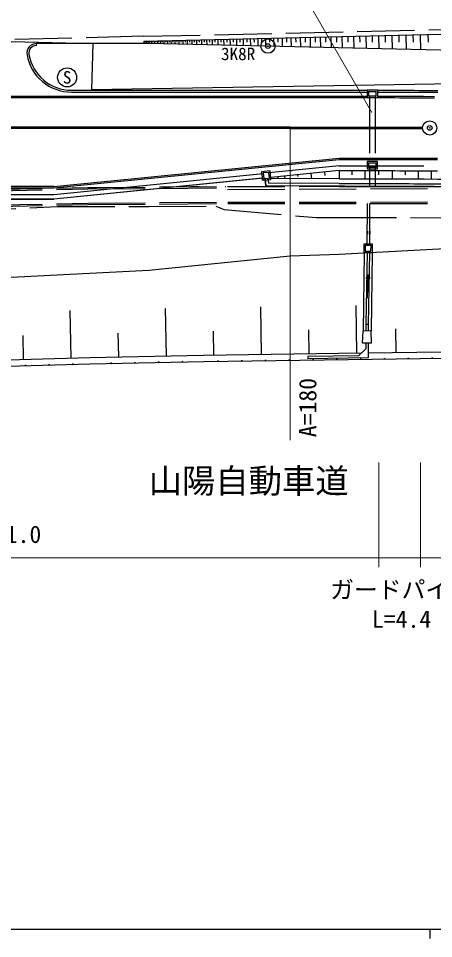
# Model space of a CAD drawing. Units: millimetres, scale not verified. Extents: x 40000 to 680000, y 20000 to 380000.
# Drawn here: x 179440 to 223062, y 204000 to 300744 of the extents above; entities that cross this region are included whole.
import ezdxf
from ezdxf.enums import TextEntityAlignment as Align

# ---------------------------------------------------------------- set-up
doc = ezdxf.new("R2010")
doc.units = ezdxf.units.MM
doc.header["$LTSCALE"] = 1000
doc.header["$PDMODE"] = 32
doc.header["$PDSIZE"] = 500
doc.linetypes.add('CHAIN', pattern=[18.5, 12, -1.5, 3.5, -1.5])
doc.linetypes.add('DASHED', pattern=[7.5, 6, -1.5])
for name, color, linetype, lineweight in [('M-BGD', 7, 'Continuous', 25), ('M-BGD-EXST', 7, 'Continuous', 25), ('M-BMK', 2, 'CHAIN', 13), ('M-BMK-OTRS', 5, 'Continuous', 25), ('M-BMK-SRVR', 3, 'Continuous', 25), ('M-STR-HTXT', 7, 'Continuous', 13), ('M-STR-STRC', 7, 'Continuous', 25), ('M-TTL-BAND', 7, 'Continuous', 25)]:
    doc.layers.add(name, color=color, linetype=linetype, lineweight=lineweight)
doc.layers.add('M-BMK-HTXT', color=7, linetype='Continuous')
doc.layers.add('M-OTRS', color=6, linetype='Continuous')
doc.styles.add('ＭＳ ゴシック', font='')
doc.styles.get('ＭＳ ゴシック').set_extended_font_data('MS Gothic')

msp = doc.modelspace()

# ---------------------------------------------------------------- linework, layer by layer
at = {"layer": 'M-BGD', "linetype": 'DASHED'}
for p, q in [((192556, 298862), (229697, 299709)), ((192560, 298862), (174383, 298425)), ((216339, 292566), (216342, 285565)), ((216939, 292566), (216942, 285565)), ((216330, 285065), (216331, 283081)), ((216930, 285065), (216931, 283083)), ((175952, 282756), (186750, 282962)), ((175952, 282606), (186750, 282812)), ((186750, 282962), (201425, 283081)), ((186750, 282812), (201425, 282931)), ((201425, 283081), (254243, 283119)), ((201425, 282764), (254243, 282969)), ((175953, 281106), (186751, 281312)), ((175966, 280956), (186764, 281162)), ((186751, 281312), (201426, 281431)), ((186764, 281162), (201439, 281281)), ((201438, 281431), (254244, 281469)), ((201439, 281281), (254244, 281319)), ((216101, 276867), (216125, 281292)), ((216351, 276866), (216375, 281292))]:
    msp.add_line(p, q, dxfattribs=at)
at = {"layer": 'M-BGD'}
for p, q in [((192606, 298363), (229687, 299209)), ((218672, 298956), (218704, 297514)), ((219402, 298972), (219418, 298235)), ((220135, 298989), (220169, 297481)), ((220898, 299006), (220916, 298235)), ((221665, 299024), (221701, 297445)), ((222463, 299042), (222481, 298235)), ((181337, 297892), (181337, 298092)), ((193158, 298106), (181340, 298092)), ((192606, 298363), (192612, 298114)), ((192716, 298366), (192719, 298241)), ((192849, 298369), (192855, 298113)), ((192988, 298372), (192991, 298241)), ((193127, 298375), (193134, 298107)), ((233236, 297179), (193158, 298106)), ((193273, 298379), (193276, 298241)), ((193418, 298382), (193425, 298100)), ((193570, 298385), (193574, 298241)), ((193723, 298389), (193729, 298093)), ((193882, 298392), (193885, 298241)), ((194041, 298396), (194048, 298085)), ((194207, 298400), (194211, 298241)), ((194374, 298404), (194381, 298078)), ((194548, 298408), (194551, 298241)), ((194722, 298411), (194730, 298070)), ((194904, 298416), (194908, 298241)), ((195086, 298420), (195094, 298061)), ((195276, 298424), (195281, 298241)), ((195467, 298428), (195476, 298052)), ((195666, 298433), (195670, 298240)), ((195866, 298437), (195875, 298043)), ((196073, 298442), (196078, 298240)), ((196282, 298447), (196292, 298034)), ((196500, 298452), (196504, 298240)), ((196718, 298457), (196728, 298023)), ((196945, 298462), (196950, 298240)), ((197174, 298467), (197184, 298013)), ((197411, 298473), (197417, 298240)), ((197650, 298478), (197661, 298002)), ((197899, 298484), (197904, 298240)), ((198149, 298489), (198160, 297990)), ((198409, 298495), (198415, 298240)), ((198670, 298501), (198682, 297978)), ((198942, 298507), (198948, 298240)), ((199215, 298514), (199228, 297966)), ((199500, 298520), (199506, 298240)), ((199786, 298527), (199799, 297952)), ((200083, 298533), (200090, 298239)), ((200382, 298540), (200396, 297938)), ((200693, 298547), (200700, 298239)), ((201006, 298554), (201020, 297924)), ((201332, 298562), (201339, 298239)), ((201659, 298569), (201674, 297909)), ((201999, 298577), (202007, 298239)), ((202341, 298585), (202357, 297893)), ((202697, 298593), (202705, 298239)), ((203055, 298601), (203071, 297877)), ((203427, 298609), (203435, 298239)), ((203801, 298618), (203818, 297859)), ((204191, 298627), (204199, 298239)), ((204582, 298635), (204600, 297841)), ((204989, 298645), (204998, 298238)), ((205398, 298654), (205417, 297822)), ((205824, 298664), (205834, 298238)), ((206252, 298673), (206272, 297802)), ((206698, 298684), (206708, 298238)), ((207146, 298694), (207166, 297782)), ((207612, 298704), (207622, 298238)), ((208080, 298715), (208101, 297760)), ((208567, 298726), (208578, 298238)), ((209057, 298737), (209079, 297737)), ((209566, 298749), (209578, 298237)), ((210079, 298760), (210102, 297714)), ((210612, 298772), (210624, 298237)), ((211147, 298785), (211172, 297689)), ((211705, 298797), (211718, 298237)), ((212265, 298810), (212291, 297663)), ((212848, 298823), (212862, 298237)), ((213434, 298837), (213461, 297636)), ((214044, 298850), (214058, 298236)), ((214657, 298864), (214685, 297608)), ((215295, 298879), (215309, 298236)), ((215935, 298893), (215965, 297578)), ((216603, 298909), (216618, 298236)), ((217273, 298924), (217304, 297547)), ((217971, 298940), (217987, 298236)), ((217188, 293216), (216088, 293216)), ((216088, 293216), (216089, 292415)), ((217189, 292416), (217188, 293216)), ((216089, 292415), (217189, 292416)), ((216239, 293066), (216239, 292566)), ((216239, 293066), (217039, 293066)), ((217039, 292566), (216239, 292566)), ((217039, 292566), (217039, 293066)), ((217179, 285716), (216079, 285715)), ((216079, 285715), (216080, 284915)), ((216229, 285565), (216230, 285065)), ((216229, 285565), (217030, 285565)), ((217030, 285065), (217030, 285565)), ((217180, 284916), (217179, 285716)), ((213158, 285244), (205754, 284504)), ((213158, 284744), (205951, 284023)), ((207994, 284744), (208158, 284744)), ((210253, 283902), (210198, 284448)), ((211670, 284242), (211635, 284592)), ((213162, 283883), (213161, 284743)), ((214514, 284312), (214515, 284743)), ((215867, 283880), (215867, 284742)), ((216080, 284915), (217180, 284916)), ((217030, 285065), (216230, 285065)), ((217300, 284309), (217301, 284740)), ((218732, 283875), (218736, 284738)), ((220104, 284303), (220105, 284735)), ((221474, 283867), (221476, 284731)), ((222845, 283862), (222848, 284727)), ((205207, 283949), (183158, 281744)), ((205361, 283913), (205438, 283132)), ((205659, 283943), (205710, 283430)), ((213162, 283883), (205961, 283929)), ((206725, 283996), (206715, 284100)), ((207458, 283919), (207433, 284172)), ((208836, 284110), (208816, 284310)), ((186750, 282962), (187650, 282973)), ((197549, 283058), (198449, 283063)), ((201149, 283079), (201248, 283080)), ((213155, 283083), (205438, 283132)), ((213155, 283383), (205710, 283430)), ((133754, 281744), (183158, 281744)), ((216110, 278373), (216107, 278062)), ((216360, 278371), (216357, 278060)), ((215773, 276103), (215659, 267873)), ((216085, 276120), (215946, 268567)), ((216335, 276133), (216196, 268564)), ((216599, 276147), (216514, 267884)), ((215979, 273447), (216174, 273818)), ((216122, 271319), (216174, 273818)), ((216174, 273818), (216354, 273439)), ((216354, 273439), (215979, 273447)), ((184990, 265031), (184869, 270030)), ((194988, 265251), (194890, 270250)), ((204986, 265418), (204905, 270417)), ((214985, 265558), (214914, 270558)), ((209986, 265488), (209948, 267988)), ((215946, 268567), (215942, 267877)), ((216196, 268564), (215946, 268567)), ((216196, 268564), (216192, 267880)), ((219148, 265617), (219113, 268117)), ((179992, 264896), (179928, 267395)), ((189989, 265147), (189933, 267646)), ((199987, 265347), (199944, 267847)), ((215581, 266585), (215659, 267873)), ((216514, 267884), (215659, 267873)), ((216528, 266590), (216514, 267884)), ((216528, 266590), (215581, 266585)), ((215933, 266587), (215929, 265994)), ((215189, 265286), (209849, 265203)), ((209849, 265203), (209853, 264953)), ((215189, 265286), (215929, 265994))]:
    msp.add_line(p, q, dxfattribs=at)
for points in [[(185021, 293194), (207994, 293194), (208494, 293194), (208994, 293194), (209494, 293194), (209995, 293194), (210495, 293194), (210995, 293194), (211495, 293194), (211995, 293194), (212496, 293194), (212996, 293193), (213496, 293193), (213996, 293193), (214497, 293193), (214997, 293192), (215498, 293192), (216088, 293191)], [(217188, 293190), (217500, 293190), (218000, 293189), (218501, 293188), (219002, 293187), (219502, 293186), (220003, 293185), (220504, 293184), (221005, 293183), (221505, 293181), (222006, 293180), (222507, 293178), (223008, 293177), (223509, 293175)], [(185021, 292994), (207994, 292994), (208494, 292994), (208994, 292994), (209494, 292994), (209995, 292994), (210495, 292994), (210995, 292994), (211495, 292994), (211995, 292994), (212495, 292994), (212996, 292993), (213496, 292993), (213996, 292993), (214497, 292993), (214997, 292992), (215498, 292992), (216089, 292991)], [(217188, 292990), (217499, 292990), (218000, 292989), (218501, 292988), (219001, 292987), (219502, 292986), (220003, 292985), (220503, 292984), (221004, 292983), (221505, 292981), (222006, 292980), (222992, 292977)], [(222992, 292977), (223508, 292975)], [(164398, 282244), (183158, 282244), (205159, 284444)], [(213151, 285243), (213492, 285243), (213992, 285243), (214492, 285243), (214991, 285242), (215491, 285242), (215990, 285241), (216490, 285241), (216989, 285240), (217489, 285240), (217988, 285239), (218487, 285238), (218987, 285237), (219486, 285236), (219985, 285235), (220485, 285234), (220984, 285233), (221483, 285231), (221982, 285230), (222032, 285230)], [(213151, 284743), (213492, 284743), (213992, 284743), (214491, 284743), (214991, 284742), (215490, 284742), (215990, 284741), (216489, 284741), (216989, 284740), (217488, 284740), (217987, 284739), (218487, 284738), (218986, 284737), (219485, 284736), (219984, 284735), (220483, 284734), (220983, 284733), (221482, 284731), (221981, 284730), (222030, 284730)], [(222030, 284730), (223478, 284725)], [(223106, 283061), (219613, 283073), (215251, 283081), (210967, 283097), (205438, 283132), (205375, 283764), (205078, 283735), (205058, 283934), (183158, 281744), (133903, 281744)], [(213162, 283883), (213503, 283883), (214003, 283883), (214502, 283882), (215002, 283881), (215501, 283881), (216001, 283880), (216500, 283879), (217000, 283878), (217499, 283877), (217998, 283876), (218498, 283875), (218997, 283874), (219496, 283873), (219995, 283872), (220494, 283870), (220993, 283869), (221493, 283867), (221992, 283866), (222066, 283865)], [(222066, 283865), (223513, 283860), (224012, 283857), (224511, 283855), (225010, 283853), (225509, 283850), (226007, 283848), (226506, 283845), (227005, 283842), (227504, 283839), (228002, 283835), (228501, 283832), (228999, 283828), (229498, 283825), (229996, 283821), (230495, 283817), (230993, 283812), (231492, 283808), (231990, 283803), (232488, 283799), (232986, 283794), (233105, 283792)], [(213155, 283383), (213503, 283383), (214002, 283383), (214502, 283382), (215001, 283381), (215501, 283381), (216000, 283380), (216499, 283379), (216999, 283378), (217498, 283377), (217997, 283376), (218497, 283375), (218996, 283374), (219495, 283373), (219994, 283372), (220493, 283370), (220992, 283369), (221491, 283367), (221990, 283366), (222064, 283365)], [(213155, 283083), (213502, 283083), (214002, 283083), (214501, 283082), (215001, 283081), (215500, 283081), (216000, 283080), (216499, 283079), (216998, 283078), (217497, 283077), (217997, 283077), (218496, 283075), (218995, 283074), (219494, 283073), (219993, 283072), (220492, 283070), (220991, 283069), (221490, 283067), (221989, 283066), (222063, 283065)], [(222063, 283065), (223510, 283060), (224009, 283057), (224507, 283055), (225006, 283053), (225505, 283050), (226003, 283048), (226502, 283045), (227000, 283042), (227499, 283039), (227997, 283035), (228495, 283032), (228994, 283028), (229492, 283025), (229990, 283021), (230488, 283017), (230986, 283013), (231484, 283008), (231982, 283004), (232480, 282999), (232978, 282994), (233097, 282992)], [(222064, 283365), (223511, 283360), (224010, 283357), (224509, 283355), (225008, 283353), (225506, 283350), (226005, 283348), (226503, 283345), (227002, 283342), (227500, 283339), (227999, 283335), (228497, 283332), (228996, 283328), (229494, 283325), (229992, 283321), (230491, 283317), (230989, 283313), (231487, 283308), (231985, 283304), (232483, 283299), (232981, 283294), (233100, 283292)], [(122658, 270346), (133158, 270614), (153158, 271943), (173158, 273244), (193158, 274284), (207994, 275784), (213152, 275963), (238024, 277288), (238020, 278416), (252833, 278635), (272196, 279043), (296588, 279763), (296686, 280456)], [(216183, 266588), (216172, 265052), (209853, 264953)], [(216176, 265577), (246889, 266010), (279210, 266464), (294639, 266602)], [(296703, 265927), (246899, 265310), (198912, 264634), (186945, 264386), (170905, 263952), (130934, 262852), (128963, 262814), (122658, 262621)], [(122658, 263312), (130915, 263552), (170885, 264652), (186928, 265086), (198899, 265334), (215483, 265568)]]:
    msp.add_lwpolyline(points, dxfattribs=at)
for points in [[(205078, 283735), (205971, 283823), (205883, 284716), (204990, 284628)], [(205212, 283899), (205808, 283957), (205749, 284553), (205154, 284494)], [(215735, 276122), (216632, 276116), (216638, 277014), (215741, 277019)], [(215886, 276270), (216484, 276267), (216488, 276865), (215889, 276869)]]:
    msp.add_lwpolyline(points, close=True, dxfattribs=at)
at = {"layer": 'M-BGD', "linetype": 'DASHED'}
msp.add_lwpolyline([(173158, 280512), (183559, 280962), (193158, 280983), (200189, 280999), (201075, 280645), (210740, 279814), (213154, 279810), (230711, 279780), (233066, 279790), (250785, 279861), (252873, 279854), (270754, 279797), (272602, 279773), (290718, 279645), (290726, 279483), (291530, 279504), (291570, 278934), (292299, 278972), (295703, 279130), (295306, 275616), (295363, 276118)], dxfattribs=at)
at = {"layer": 'M-BGD'}
for centre, radius, start, end in [((181328, 297092), 1000, 89.32188, 190.01024), ((181328, 297092), 800, 89.32188, 190.01024), ((185021, 297744), 4750, 190.01024, 270), ((185021, 297744), 4550, 190.01024, 270), ((180174, 264203), 75, 1.54918, 181.54918), ((180174, 264203), 60, 1.54918, 181.54918), ((180174, 264203), 50, 1.54918, 181.54918), ((180174, 264203), 50, 1.54918, 181.54918), ((180174, 264203), 50, 1.54918, 181.54918), ((180174, 264203), 50, 1.54918, 181.54918), ((182673, 264270), 75, 1.54918, 181.54918), ((182673, 264270), 60, 1.54918, 181.54918), ((182673, 264270), 50, 1.54918, 181.54918), ((182673, 264270), 50, 1.54918, 181.54918), ((182673, 264270), 50, 1.54918, 181.54918), ((182673, 264270), 50, 1.54918, 181.54918), ((185173, 264338), 75, 1.54918, 181.54918), ((185173, 264338), 60, 1.54918, 181.54918), ((185173, 264338), 50, 1.54918, 181.54918), ((185173, 264338), 50, 1.54918, 181.54918), ((185173, 264338), 50, 1.54918, 181.54918), ((185173, 264338), 50, 1.54918, 181.54918), ((189179, 264432), 75, 1.18803, 181.18803), ((189179, 264432), 60, 1.18803, 181.18803), ((189179, 264432), 50, 1.18803, 181.18803), ((189179, 264432), 50, 1.18803, 181.18803), ((189179, 264432), 50, 1.18803, 181.18803), ((189179, 264432), 50, 1.18803, 181.18803), ((191679, 264484), 75, 1.18803, 181.18803), ((191679, 264484), 60, 1.18803, 181.18803), ((191679, 264484), 50, 1.18803, 181.18803), ((191679, 264484), 50, 1.18803, 181.18803), ((191679, 264484), 50, 1.18803, 181.18803), ((191679, 264484), 50, 1.18803, 181.18803), ((194178, 264536), 75, 1.18803, 181.18803), ((194178, 264536), 60, 1.18803, 181.18803), ((194178, 264536), 50, 1.18803, 181.18803), ((194178, 264536), 50, 1.18803, 181.18803), ((194178, 264536), 50, 1.18803, 181.18803), ((194178, 264536), 50, 1.18803, 181.18803), ((196677, 264588), 75, 1.18803, 181.18803), ((196677, 264588), 60, 1.18803, 181.18803), ((196677, 264588), 50, 1.18803, 181.18803), ((196677, 264588), 50, 1.18803, 181.18803), ((196677, 264588), 50, 1.18803, 181.18803), ((196677, 264588), 50, 1.18803, 181.18803), ((200407, 264655), 75, 0.8066, 180.8066), ((200407, 264655), 60, 0.8066, 180.8066), ((200407, 264655), 50, 0.8066, 180.8066), ((200407, 264655), 50, 0.8066, 180.8066), ((200407, 264655), 50, 0.8066, 180.8066), ((200407, 264655), 50, 0.8066, 180.8066), ((202907, 264690), 75, 0.8066, 180.8066), ((202907, 264690), 60, 0.8066, 180.8066), ((202907, 264690), 50, 0.8066, 180.8066), ((202907, 264690), 50, 0.8066, 180.8066), ((202907, 264690), 50, 0.8066, 180.8066), ((202907, 264690), 50, 0.8066, 180.8066), ((205407, 264726), 75, 0.8066, 180.8066), ((205407, 264726), 60, 0.8066, 180.8066), ((205407, 264726), 50, 0.8066, 180.8066), ((205407, 264726), 50, 0.8066, 180.8066), ((205407, 264726), 50, 0.8066, 180.8066), ((205407, 264726), 50, 0.8066, 180.8066), ((207907, 264761), 75, 0.8066, 180.8066), ((207907, 264761), 60, 0.8066, 180.8066), ((207907, 264761), 50, 0.8066, 180.8066), ((207907, 264761), 50, 0.8066, 180.8066), ((207907, 264761), 50, 0.8066, 180.8066), ((207907, 264761), 50, 0.8066, 180.8066), ((210406, 264796), 75, 0.8066, 180.8066), ((210406, 264796), 60, 0.8066, 180.8066), ((210406, 264796), 50, 0.8066, 180.8066), ((210406, 264796), 50, 0.8066, 180.8066), ((210406, 264796), 50, 0.8066, 180.8066), ((210406, 264796), 50, 0.8066, 180.8066), ((212906, 264831), 75, 0.8066, 180.8066), ((212906, 264831), 60, 0.8066, 180.8066), ((212906, 264831), 50, 0.8066, 180.8066), ((212906, 264831), 50, 0.8066, 180.8066), ((212906, 264831), 50, 0.8066, 180.8066), ((212906, 264831), 50, 0.8066, 180.8066), ((215406, 264866), 75, 0.8066, 180.8066), ((215406, 264866), 60, 0.8066, 180.8066), ((215406, 264866), 50, 0.8066, 180.8066), ((215406, 264866), 50, 0.8066, 180.8066), ((215406, 264866), 50, 0.8066, 180.8066), ((215406, 264866), 50, 0.8066, 180.8066), ((217906, 264902), 75, 0.8066, 180.8066), ((217906, 264902), 60, 0.8066, 180.8066), ((217906, 264902), 50, 0.8066, 180.8066), ((217906, 264902), 50, 0.8066, 180.8066), ((217906, 264902), 50, 0.8066, 180.8066), ((217906, 264902), 50, 0.8066, 180.8066), ((220405, 264937), 75, 0.8066, 180.8066), ((220405, 264937), 60, 0.8066, 180.8066), ((220405, 264937), 50, 0.8066, 180.8066), ((220405, 264937), 50, 0.8066, 180.8066), ((220405, 264937), 50, 0.8066, 180.8066), ((220405, 264937), 50, 0.8066, 180.8066), ((222905, 264972), 75, 0.8066, 180.8066), ((222905, 264972), 60, 0.8066, 180.8066), ((222905, 264972), 50, 0.8066, 180.8066), ((222905, 264972), 50, 0.8066, 180.8066), ((222905, 264972), 50, 0.8066, 180.8066), ((222905, 264972), 50, 0.8066, 180.8066)]:
    msp.add_arc(centre, radius, start, end, dxfattribs=at)
at = {"layer": 'M-BGD-EXST'}
msp.add_circle((184559, 294545), 1000, dxfattribs=at)
at = {"layer": 'M-BMK'}
msp.add_line((123408, 289244), (207994, 289244), dxfattribs=at)
msp.add_lwpolyline([(207994, 289244), (209744, 289244), (210744, 289244), (211744, 289244), (212744, 289243), (213744, 289243), (214744, 289242), (215744, 289242), (216744, 289241), (217744, 289239), (218744, 289238), (219744, 289236), (220744, 289233), (221744, 289231), (221908, 289230)], dxfattribs=at)
at = {"layer": 'M-BMK-OTRS'}
for p, q in [((174383, 298425), (187249, 298099)), ((187249, 298099), (187126, 293235)), ((247610, 294222), (187126, 293235)), ((205058, 283934), (183158, 281744)), ((205078, 283735), (205058, 283934)), ((205375, 283764), (205078, 283735)), ((205438, 283132), (205375, 283764)), ((222063, 283065), (205438, 283132)), ((237157, 282905), (222063, 283065)), ((183158, 281744), (133903, 281744))]:
    msp.add_line(p, q, dxfattribs=at)
at = {"layer": 'M-BMK-SRVR'}
for centre in [(205656, 297833), (222658, 289228)]:
    msp.add_circle(centre, 750, dxfattribs=at)
for p in [(205656, 297833), (222658, 289228)]:
    msp.add_point(p, dxfattribs=at)
at = {"layer": 'M-OTRS'}
msp.add_point((205656, 297833), dxfattribs=at)
at = {"layer": 'M-STR-HTXT'}
for p, q in [((216573, 290861), (195224, 327839)), ((207994, 289244), (207994, 256418)), ((217300, 254042), (217300, 243042)), ((221700, 254042), (221700, 243042)), ((122658, 244042), (217300, 244042)), ((217300, 244042), (221700, 244042)), ((221700, 244042), (319819, 244042))]:
    msp.add_line(p, q, dxfattribs=at)
at = {"layer": 'M-STR-STRC'}
for p, q in [((183158, 289319), (123404, 289319)), ((207994, 289319), (183158, 289319)), ((183158, 289169), (123404, 289169)), ((207994, 289169), (183158, 289169)), ((183154, 283069), (213147, 286068)), ((183162, 282919), (213154, 285918)), ((183154, 283069), (122658, 283069)), ((122658, 282919), (183162, 282919))]:
    msp.add_line(p, q, dxfattribs=at)
for points in [[(122658, 292569), (207994, 292569), (208494, 292569), (208994, 292569), (209494, 292569), (209994, 292569), (210495, 292569), (210995, 292569), (211495, 292569), (211995, 292569), (212495, 292569), (212996, 292568), (213496, 292568), (213996, 292568), (214496, 292568), (214997, 292567), (215497, 292567), (216089, 292566)], [(122658, 292419), (207994, 292419), (208494, 292419), (208994, 292419), (209494, 292419), (209994, 292419), (210495, 292419), (210995, 292419), (211495, 292419), (211995, 292419), (212495, 292419), (212995, 292418), (213496, 292418), (213996, 292418), (214496, 292418), (214997, 292417), (215497, 292417), (216089, 292416)], [(217189, 292565), (217499, 292565), (217999, 292564), (218500, 292563), (219000, 292562), (219501, 292561), (220002, 292560), (220502, 292559), (221003, 292558), (221504, 292556), (222004, 292555), (223141, 292551)], [(217189, 292415), (217499, 292415), (217999, 292414), (218500, 292413), (219000, 292412), (219501, 292411), (220001, 292410), (220502, 292409), (221003, 292408), (221503, 292406), (222004, 292405), (223141, 292401)], [(207994, 289319), (208494, 289319), (208994, 289319), (209494, 289319), (209994, 289319), (210494, 289319), (210994, 289319), (211494, 289319), (211994, 289319), (212494, 289319), (212994, 289318), (213494, 289318), (213994, 289318), (214494, 289318), (214994, 289317), (215494, 289317), (215994, 289316), (216494, 289316), (216994, 289315), (217494, 289315), (217994, 289314), (218494, 289313), (218994, 289312), (219494, 289311), (219994, 289310), (220494, 289309), (220994, 289308), (221912, 289305)], [(207994, 289169), (208494, 289169), (208994, 289169), (209494, 289169), (209994, 289169), (210494, 289169), (210994, 289169), (211494, 289169), (211994, 289169), (212494, 289169), (212994, 289168), (213494, 289168), (213994, 289168), (214494, 289168), (214994, 289167), (215494, 289167), (215994, 289166), (216494, 289166), (216994, 289165), (217494, 289165), (217994, 289164), (218494, 289163), (218994, 289162), (219494, 289161), (219994, 289160), (220494, 289159), (220994, 289158), (221494, 289156), (221911, 289155)], [(213147, 286068), (213493, 286068), (213993, 286068), (214492, 286068), (214992, 286067), (215492, 286067), (215991, 286066), (216491, 286066), (216990, 286065), (217490, 286065), (217989, 286064), (218489, 286063), (218988, 286062), (219488, 286061), (219987, 286060), (220487, 286059), (220986, 286058), (221485, 286056), (221985, 286055), (222484, 286053), (222983, 286052), (223482, 286050)], [(213154, 285918), (213493, 285918), (213992, 285918), (214492, 285918), (214992, 285917), (215491, 285917), (215991, 285916), (216491, 285916), (216990, 285915), (217490, 285915), (217989, 285914), (218489, 285913), (218988, 285912), (219487, 285911), (219987, 285910), (220486, 285909), (220986, 285908), (221485, 285906), (221984, 285905), (222483, 285903), (222983, 285902), (223482, 285900)]]:
    msp.add_lwpolyline(points, dxfattribs=at)
at = {"layer": 'M-TTL-BAND'}
for p, q in [((40000, 205000), (579000, 205000)), ((222658, 205000), (222658, 204000))]:
    msp.add_line(p, q, dxfattribs=at)

# ---------------------------------------------------------------- texts
at = {"layer": 'M-BGD-EXST', "style": 'ＭＳ ゴシック'}
msp.add_text('S', height=1320, dxfattribs=at).set_placement((184559, 294545), align=Align.MIDDLE_CENTER)
at = {"layer": 'M-BMK-HTXT', "style": 'ＭＳ ゴシック'}
msp.add_text('山陽自動車道', height=2566, dxfattribs=at).set_placement((214136, 250070), align=Align.BOTTOM_RIGHT)
at = {"layer": 'M-BMK-SRVR', "style": 'ＭＳ ゴシック'}
msp.add_text('3K8R', height=1320, dxfattribs=at).set_placement((204322, 295961), align=Align.BOTTOM_RIGHT)
at = {"layer": 'M-STR-HTXT', "style": 'ＭＳ ゴシック'}
msp.add_text('A=180', height=1833, rotation=90, dxfattribs=at).set_placement((208916, 256709), align=Align.TOP_LEFT)
for s, p in [('ガードパイプ L=91.0', (169979, 245042)), ('ガードパイプ', (219701, 239222)), ('L=4.4', (219701, 236128))]:
    msp.add_text(s, height=1833, dxfattribs=at).set_placement(p, align=Align.BOTTOM_CENTER)

doc.saveas('drawing.dxf')
